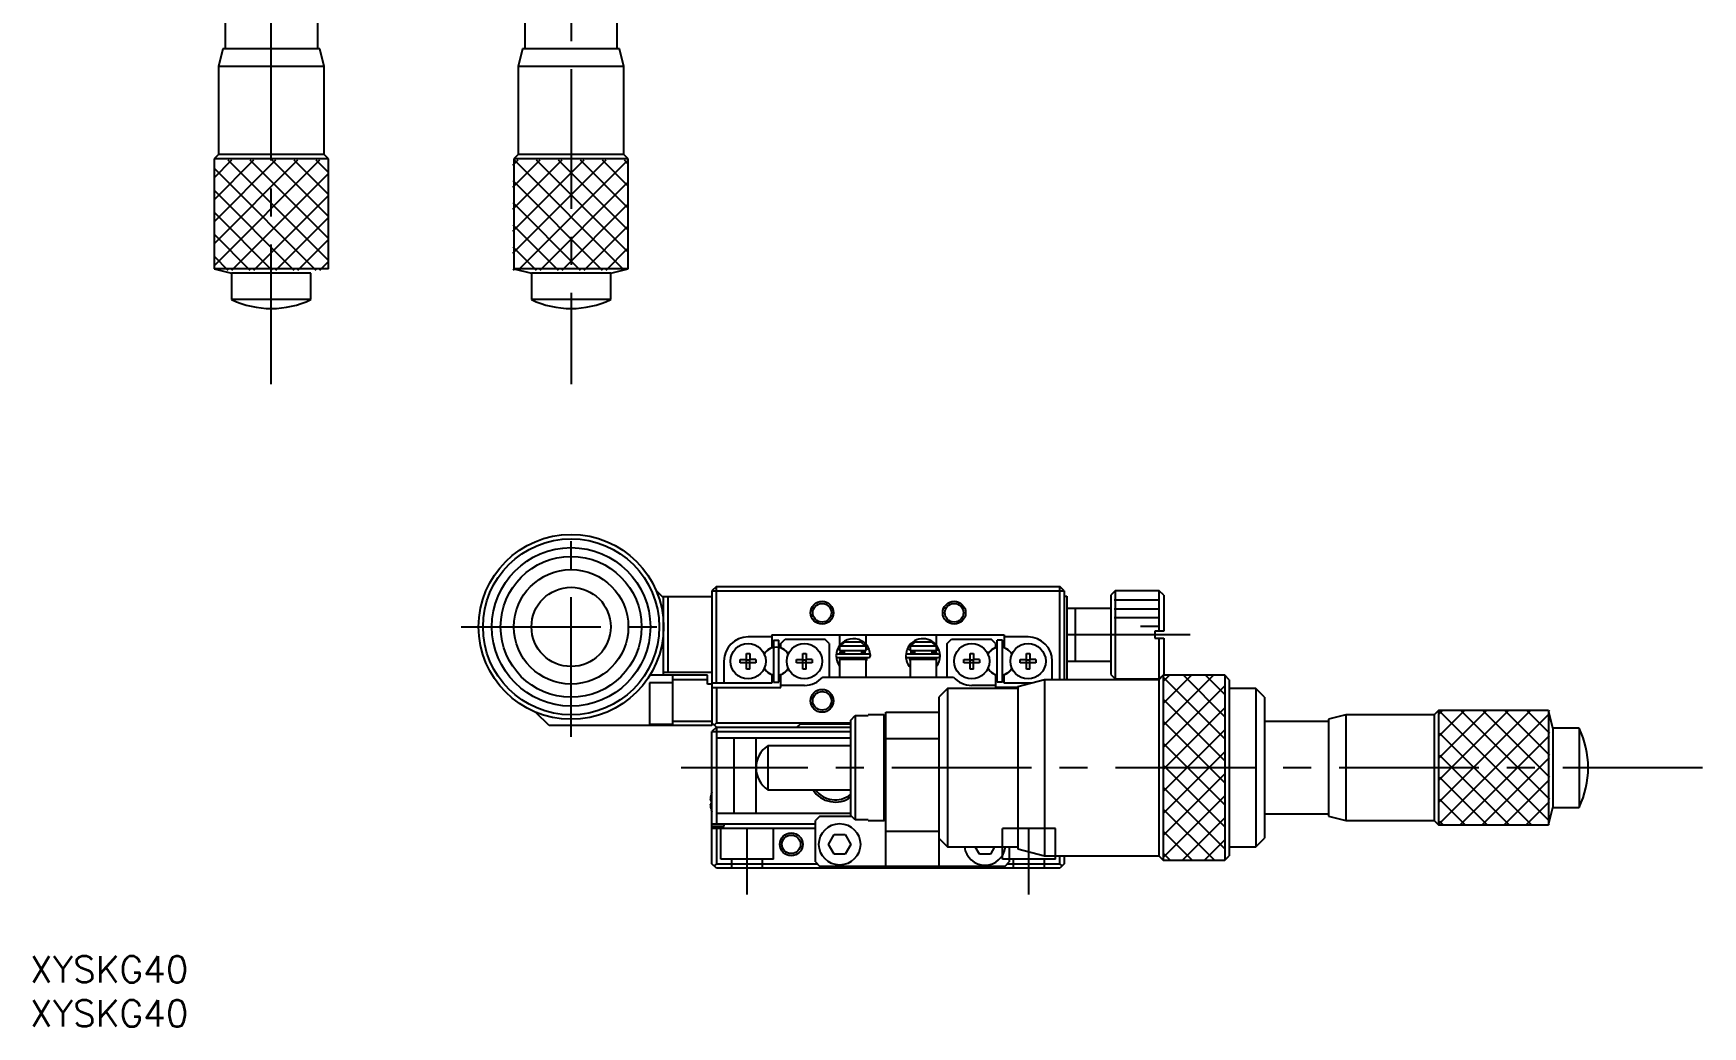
# Model space of a CAD drawing. Extents: x -3 to 367, y -8 to 251.
# Drawn here: x 0.4 to 189.9, y -8 to 104.8 of the extents above; entities that cross this region are included whole.
import ezdxf

# ---------------------------------------------------------------- set-up
doc = ezdxf.new("R2010")
doc.units = 0
doc.header["$LTSCALE"] = 0.5
doc.linetypes.add('CENTER', pattern=[50.8, 31.75, -6.35, 6.35, -6.35])
doc.linetypes.add('DASHED', pattern=[19.05, 12.7, -6.35])
for name, color, linetype in [('MSM_CENTER', 1, 'CENTER'), ('MSM_CONTINUOUS', 7, 'CONTINUOUS'), ('MSM_DASHED', 4, 'DASHED'), ('MSM_NARROW', 5, 'CONTINUOUS'), ('MSM_PART_NUMBER', 7, 'CONTINUOUS')]:
    doc.layers.add(name, color=color, linetype=linetype)
doc.styles.get("Standard").update_dxf_attribs({"font": 'txt.shx', "height": 3, "bigfont": 'bigfont.shx'})

# ---------------------------------------------------------------- blocks, each defined once
blk = doc.blocks.new('*U2')
at = {"layer": 'MSM_PART_NUMBER'}
blk.add_text('XYSKG40', height=3, dxfattribs=at).set_placement((0, -3))
blk = doc.blocks.new('*U3')
at = {"layer": 'MSM_PART_NUMBER'}
blk.add_text('XYSKG40', height=3, dxfattribs=at).set_placement((0, -8))

msp = doc.modelspace()

# ---------------------------------------------------------------- linework, layer by layer
at = {"layer": 'MSM_CENTER'}
for p, q in [((27.4, 64.95), (27.4, 176.95)), ((61.45, 176.95), (61.45, 64.95)), ((61.45, 24.9), (61.45, 49.9)), ((48.95, 37.4), (73.95, 37.4)), ((131.75, 36.5), (117.75, 36.5)), ((189.95, 21.4), (73.95, 21.4)), ((81.45, 7), (81.45, 14.5)), ((113.45, 7), (113.45, 14.5))]:
    msp.add_line(p, q, dxfattribs=at)
at = {"layer": 'MSM_CONTINUOUS'}
for p, q in [((22.15, 110.3), (22.15, 103.05)), ((32.65, 110.3), (32.65, 103.05)), ((56.2, 110.3), (56.2, 103.05)), ((66.7, 103.05), (66.7, 110.3)), ((21.9, 103.05), (21.4, 101.05)), ((32.9, 103.05), (21.9, 103.05)), ((33.4, 101.05), (32.9, 103.05)), ((55.95, 103.05), (55.45, 101.05)), ((66.95, 103.05), (55.95, 103.05)), ((67.45, 101.05), (66.95, 103.05)), ((33.4, 101.05), (21.4, 101.05)), ((21.4, 101.05), (21.4, 91.05)), ((33.4, 91.05), (33.4, 101.05)), ((67.45, 101.05), (55.45, 101.05)), ((55.45, 101.05), (55.45, 91.05)), ((67.45, 91.05), (67.45, 101.05)), ((21.4, 91.05), (20.9, 90.55)), ((33.4, 91.05), (21.4, 91.05)), ((33.9, 90.55), (33.4, 91.05)), ((55.45, 91.05), (54.95, 90.55)), ((67.45, 91.05), (55.45, 91.05)), ((67.95, 90.55), (67.45, 91.05)), ((33.9, 90.55), (20.9, 90.55)), ((20.9, 90.55), (20.9, 78.05)), ((33.9, 78.05), (33.9, 90.55)), ((67.95, 90.55), (54.95, 90.55)), ((54.95, 90.55), (54.95, 78.05)), ((67.95, 78.05), (67.95, 90.55)), ((33.9, 78.05), (20.9, 78.05)), ((20.9, 78.05), (22.9, 77.55)), ((67.95, 78.05), (54.95, 78.05)), ((54.95, 78.05), (56.95, 77.55)), ((65.95, 77.55), (67.95, 78.05)), ((31.9, 77.55), (22.9, 77.55)), ((22.9, 77.55), (22.9, 74.563167)), ((31.9, 74.563167), (31.9, 77.55)), ((65.95, 77.55), (56.95, 77.55)), ((56.95, 77.55), (56.95, 74.563167)), ((65.95, 74.563167), (65.95, 77.55)), ((31.9, 74.563167), (22.9, 74.563167)), ((65.95, 74.563167), (56.95, 74.563167)), ((77.95, 42), (77.45, 41.5)), ((77.95, 42), (116.95, 42)), ((77.95, 31), (77.95, 42)), ((117.45, 41.5), (116.95, 42)), ((116.95, 31.4), (116.95, 42)), ((71.95, 40.7), (71.09135, 41.55865)), ((77.45, 40.8), (71.85, 40.8)), ((71.95, 31.9), (71.95, 40.7)), ((72.45, 40.8), (72.45, 32.2)), ((77.45, 41.5), (77.45, 31)), ((77.45, 41.5), (117.45, 41.5)), ((117.45, 41.5), (117.45, 31.4)), ((117.45, 40.9), (117.75, 40.9)), ((117.75, 40.9), (117.75, 31.4)), ((123.25, 41.5), (122.75, 41)), ((122.75, 41), (122.75, 32)), ((123.25, 41.5), (123.25, 31.5)), ((128.25, 36.9), (128.25, 41.5)), ((128.75, 41), (128.75, 36.9)), ((122.75, 39.5), (117.75, 39.5)), ((118.75, 33.5), (118.75, 39.5)), ((84.25, 36.25), (81.55, 36.25)), ((84.25, 36.5), (110.65, 36.5)), ((84.25, 36.5), (84.25, 35.050806)), ((91.95, 36.5), (91.95, 35.291324)), ((94.95, 35.403855), (94.95, 36.5)), ((102.95, 35.290335), (102.95, 36.5)), ((110.65, 36.5), (110.65, 35.050806)), ((113.35, 36.25), (110.65, 36.25)), ((127.75, 36.9), (127.75, 36.1)), ((128.75, 36.9), (127.75, 36.9)), ((127.75, 36.1), (128.75, 36.1)), ((128.25, 31.5), (128.25, 36.1)), ((128.75, 36.1), (128.75, 32)), ((81.37, 34.386361), (81.73, 34.386361)), ((81.37, 33.68), (81.37, 34.386361)), ((81.73, 34.386361), (81.73, 33.68)), ((83.989905, 34.90064), (84.25, 35.050806)), ((84.45, 35.9), (85.05, 35.9)), ((84.45, 35.9), (84.45, 31.1)), ((85.05, 31.1), (85.05, 35.9)), ((85.25, 35.5), (85.75, 36)), ((85.25, 35.050806), (85.25, 35.5)), ((85.25, 35.050806), (85.510095, 34.90064)), ((85.75, 36), (90.25, 36)), ((87.77, 34.386361), (88.13, 34.386361)), ((87.77, 33.68), (87.77, 34.386361)), ((88.13, 34.386361), (88.13, 33.68)), ((90.75, 35.5), (90.25, 36)), ((90.75, 35.5), (90.75, 31.7)), ((91.702639, 34.870057), (91.681023, 34.81216)), ((91.717327, 34.862128), (91.702285, 34.868376)), ((91.918385, 34.757572), (91.707558, 34.87284)), ((95.246922, 34.306482), (91.746922, 34.306482)), ((91.950014, 34.745959), (91.918385, 34.757572)), ((91.95, 35.2), (91.95, 34.7)), ((94.95, 35.2), (91.95, 35.2)), ((91.95, 34.7), (94.95, 34.7)), ((91.95872, 34.306574), (92.064216, 34.700181)), ((92.004317, 35.2), (92.533485, 35.7)), ((92.065422, 34.5), (92.45, 34.5)), ((92.45, 34.7), (92.45, 34.306482)), ((92.533485, 35.7), (94.366515, 35.7)), ((94.366515, 35.7), (94.895683, 35.2)), ((94.45, 34.306482), (94.45, 34.7)), ((94.45, 34.5), (94.928326, 34.5)), ((95.052471, 34.810711), (94.949988, 34.753561)), ((94.95, 34.7), (94.95, 35.2)), ((95.286206, 34.878867), (95.052471, 34.810711)), ((95.29079, 34.870814), (95.291205, 34.870057)), ((95.445444, 34.131973), (95.311901, 34.815965)), ((99.588523, 34.817053), (99.454539, 34.130793)), ((99.60921, 34.870814), (99.608795, 34.870057)), ((99.614139, 34.87945), (99.610103, 34.870019)), ((99.613794, 34.878867), (99.847529, 34.810711)), ((103.153078, 34.306482), (99.653078, 34.306482)), ((99.847529, 34.810711), (99.950012, 34.753561)), ((99.95, 35.2), (99.95, 34.7)), ((102.95, 35.2), (99.95, 35.2)), ((99.95, 34.7), (102.95, 34.7)), ((99.97167, 34.5), (100.45, 34.5)), ((100.004317, 35.2), (100.533485, 35.7)), ((100.45, 34.7), (100.45, 34.306482)), ((100.533485, 35.7), (102.366515, 35.7)), ((102.366515, 35.7), (102.895683, 35.2)), ((102.45, 34.306482), (102.45, 34.7)), ((102.45, 34.5), (102.834574, 34.5)), ((102.835811, 34.700114), (102.941284, 34.306541)), ((102.949986, 34.745959), (102.981615, 34.757572)), ((102.95, 34.7), (102.95, 35.2)), ((102.981615, 34.757572), (103.193007, 34.874171)), ((103.182673, 34.862128), (103.197715, 34.868376)), ((103.193007, 34.874171), (103.192423, 34.878604)), ((103.218088, 34.814893), (103.197361, 34.870057)), ((104.15, 35.5), (104.65, 36)), ((104.15, 31.7), (104.15, 35.5)), ((104.65, 36), (109.15, 36)), ((106.77, 34.386361), (107.13, 34.386361)), ((106.77, 33.68), (106.77, 34.386361)), ((107.13, 34.386361), (107.13, 33.68)), ((109.65, 35.5), (109.15, 36)), ((109.65, 35.050806), (109.389905, 34.90064)), ((109.65, 35.5), (109.65, 35.050806)), ((109.849998, 31.1), (109.849998, 35.9)), ((110.45, 35.9), (109.85, 35.9)), ((110.45, 31.1), (110.45, 35.9)), ((110.65, 35.050806), (110.910095, 34.90064)), ((113.17, 34.386361), (113.53, 34.386361)), ((113.17, 33.68), (113.17, 34.386361)), ((113.53, 34.386361), (113.53, 33.68)), ((78.8, 33.5), (78.8, 31)), ((80.663639, 33.32), (80.663639, 33.68)), ((80.663639, 33.68), (81.37, 33.68)), ((81.37, 33.32), (80.663639, 33.32)), ((81.380372, 33.669628), (81.37, 33.68)), ((81.380372, 33.330372), (81.37, 33.32)), ((81.37, 32.613639), (81.37, 33.32)), ((81.73, 32.613639), (81.37, 32.613639)), ((81.380372, 33.330372), (81.380372, 33.669628)), ((81.380372, 33.669628), (81.719628, 33.669628)), ((81.719628, 33.330372), (81.380372, 33.330372)), ((81.719628, 33.669628), (81.73, 33.68)), ((81.719628, 33.669628), (81.719628, 33.330372)), ((81.719628, 33.330372), (81.73, 33.32)), ((82.436361, 33.68), (81.73, 33.68)), ((82.436361, 33.32), (81.73, 33.32)), ((81.73, 32.613639), (81.73, 33.32)), ((82.436361, 33.68), (82.436361, 33.32)), ((87.063639, 33.32), (87.063639, 33.68)), ((87.063639, 33.68), (87.77, 33.68)), ((87.77, 33.32), (87.063639, 33.32)), ((87.780372, 33.669628), (87.77, 33.68)), ((87.780372, 33.330372), (87.77, 33.32)), ((87.77, 32.613639), (87.77, 33.32)), ((88.13, 32.613639), (87.77, 32.613639)), ((87.780372, 33.330372), (87.780372, 33.669628)), ((87.780372, 33.669628), (88.119628, 33.669628)), ((88.119628, 33.330372), (87.780372, 33.330372)), ((88.119628, 33.669628), (88.13, 33.68)), ((88.119628, 33.669628), (88.119628, 33.330372)), ((88.119628, 33.330372), (88.13, 33.32)), ((88.836361, 33.68), (88.13, 33.68)), ((88.836361, 33.32), (88.13, 33.32)), ((88.13, 32.613639), (88.13, 33.32)), ((88.836361, 33.68), (88.836361, 33.32)), ((91.746922, 33.906482), (95.246922, 33.906482)), ((94.95, 33.7), (91.95, 33.7)), ((91.95, 33.7), (91.95, 31.7)), ((92.000226, 33.69991), (91.959023, 33.906478)), ((92.45, 33.906482), (92.45, 33.7)), ((94.45, 33.7), (94.45, 33.906482)), ((94.95, 31.7), (94.95, 33.7)), ((94.987084, 33.676793), (94.950439, 33.565741)), ((95.035106, 33.90646), (94.987084, 33.676793)), ((99.653078, 33.906482), (103.153078, 33.906482)), ((99.949767, 33.565189), (99.864898, 33.906431)), ((102.95, 33.7), (99.95, 33.7)), ((99.95, 33.7), (99.95, 31.7)), ((100.45, 33.906482), (100.45, 33.7)), ((102.45, 33.7), (102.45, 33.906482)), ((102.940971, 33.906428), (102.899766, 33.699881)), ((102.95, 31.7), (102.95, 33.7)), ((106.063639, 33.32), (106.063639, 33.68)), ((106.063639, 33.68), (106.77, 33.68)), ((106.77, 33.32), (106.063639, 33.32)), ((106.780372, 33.669628), (106.77, 33.68)), ((106.780372, 33.330372), (106.77, 33.32)), ((106.77, 32.613639), (106.77, 33.32)), ((107.13, 32.613639), (106.77, 32.613639)), ((106.780372, 33.330372), (106.780372, 33.669628)), ((106.780372, 33.669628), (107.119628, 33.669628)), ((107.119628, 33.330372), (106.780372, 33.330372)), ((107.119628, 33.669628), (107.13, 33.68)), ((107.119628, 33.669628), (107.119628, 33.330372)), ((107.119628, 33.330372), (107.13, 33.32)), ((107.836361, 33.68), (107.13, 33.68)), ((107.836361, 33.32), (107.13, 33.32)), ((107.13, 32.613639), (107.13, 33.32)), ((107.836361, 33.68), (107.836361, 33.32)), ((112.463639, 33.32), (112.463639, 33.68)), ((112.463639, 33.68), (113.17, 33.68)), ((113.17, 33.32), (112.463639, 33.32)), ((113.180372, 33.669628), (113.17, 33.68)), ((113.180372, 33.330372), (113.17, 33.32)), ((113.17, 32.613639), (113.17, 33.32)), ((113.53, 32.613639), (113.17, 32.613639)), ((113.180372, 33.330372), (113.180372, 33.669628)), ((113.180372, 33.669628), (113.519628, 33.669628)), ((113.519628, 33.330372), (113.180372, 33.330372)), ((113.519628, 33.669628), (113.53, 33.68)), ((113.519628, 33.669628), (113.519628, 33.330372)), ((113.519628, 33.330372), (113.53, 33.32)), ((114.236361, 33.68), (113.53, 33.68)), ((114.236361, 33.32), (113.53, 33.32)), ((113.53, 32.613639), (113.53, 33.32)), ((114.236361, 33.68), (114.236361, 33.32)), ((116.1, 31.4), (116.1, 33.5)), ((117.75, 33.5), (122.75, 33.5)), ((72.95, 31.05), (70.35, 31.05)), ((70.35, 31.05), (70.35, 26.35)), ((76.95, 31.9), (70.394272, 31.9)), ((77.45, 32.2), (71.95, 32.2)), ((72.95, 31.9), (72.95, 26.2)), ((76.95, 31.4), (72.95, 31.4)), ((76.95, 30.9), (76.95, 31.9)), ((77.45, 30.9), (76.95, 30.9)), ((84.25, 31), (77.45, 31)), ((77.45, 30.9), (77.45, 26.2)), ((77.45, 30.5), (85.25, 30.5)), ((77.95, 30.5), (77.95, 26.5)), ((84.25, 31.949194), (83.989905, 32.09936)), ((84.25, 31.949194), (84.25, 31)), ((84.45, 31.1), (85.05, 31.1)), ((85.510095, 32.09936), (85.25, 31.949194)), ((85.25, 30.5), (85.25, 31.949194)), ((87.95, 30.75), (85.25, 30.75)), ((90.029062, 31.7), (104.870938, 31.7)), ((104.2, 30.4), (103.2, 29.4)), ((104.2, 30.4), (104.2, 12.4)), ((112.2, 30.4), (104.2, 30.4)), ((109.65, 30.75), (106.95, 30.75)), ((109.389905, 32.09936), (109.65, 31.949194)), ((109.65, 31.949194), (109.65, 30.5)), ((112.2, 30.5), (109.65, 30.5)), ((110.45, 31.1), (109.85, 31.1)), ((110.910095, 32.09936), (110.65, 31.949194)), ((110.65, 31), (110.65, 31.949194)), ((113.7, 31), (110.65, 31)), ((115.2, 31.4), (112.2, 30.6)), ((112.2, 30.6), (112.2, 12.2)), ((115.2, 31.4), (115.2, 11.4)), ((128.2, 31.4), (115.2, 31.4)), ((122.75, 32), (123.25, 31.5)), ((123.25, 31.5), (128.25, 31.5)), ((128.7, 31.9), (128.2, 31.4)), ((128.2, 31.4), (128.2, 11.4)), ((128.25, 31.5), (128.75, 32)), ((128.7, 31.9), (128.7, 10.9)), ((135.7, 31.9), (128.7, 31.9)), ((135.7, 31.9), (135.7, 10.9)), ((136.2, 31.4), (135.7, 31.9)), ((136.2, 31.4), (136.2, 11.4)), ((139.2, 30.4), (136.2, 30.4)), ((139.2, 30.4), (139.2, 12.4)), ((140.2, 29.4), (139.2, 30.4)), ((103.2, 29.4), (103.2, 10.2)), ((140.2, 29.4), (140.2, 13.4)), ((58.95, 26.2), (57.464001, 27.685999)), ((72.95, 26.7), (77.45, 26.7)), ((93.2, 26.808327), (93.7, 27.31608)), ((93.2, 15.991673), (93.2, 26.808327)), ((93.7, 27.31608), (93.7, 15.48392)), ((93.7, 27.31608), (95.2, 27.31608)), ((95.2, 27.31608), (95.2, 27.4)), ((97, 27.4), (95.2, 27.4)), ((97, 15.4), (97, 27.4)), ((97.2, 27.2), (97, 27.4)), ((97.2, 27.7), (103.2, 27.7)), ((97.2, 10.2), (97.2, 27.7)), ((147.45, 26.65), (140.2, 26.65)), ((149.45, 27.4), (147.45, 26.9)), ((147.45, 26.9), (147.45, 15.9)), ((149.45, 27.4), (149.45, 15.4)), ((159.45, 27.4), (149.45, 27.4)), ((159.95, 27.9), (159.45, 27.4)), ((159.45, 27.4), (159.45, 15.4)), ((159.95, 27.9), (159.95, 14.9)), ((172.45, 27.9), (159.95, 27.9)), ((172.45, 27.9), (172.45, 14.9)), ((172.95, 25.9), (172.45, 27.9)), ((77.45, 26.2), (58.95, 26.2)), ((70.35, 26.35), (72.95, 26.35)), ((77.45, 26.5), (77.95, 26)), ((77.95, 26), (77.45, 25.5)), ((77.45, 10.5), (77.45, 25.5)), ((77.45, 25.5), (93.2, 25.5)), ((77.95, 26.5), (77.7, 26.25)), ((77.95, 26.5), (93.2, 26.5)), ((77.95, 26), (93.2, 26)), ((77.95, 26), (77.95, 15)), ((77.95, 24.8), (93.2, 24.8)), ((79.95, 24.8), (79.95, 16.2)), ((82.45, 16.2), (82.45, 24.8)), ((87.1, 26), (87.45, 26.35)), ((93.2, 26.35), (87.45, 26.35)), ((103.2, 24.7), (97.2, 24.7)), ((172.95, 25.9), (172.95, 16.9)), ((175.936833, 25.9), (172.95, 25.9)), ((175.936833, 25.9), (175.936833, 16.9)), ((83.791688, 23.9), (83.791688, 18.9)), ((93.2, 23.9), (83.791688, 23.9)), ((77.260141, 17.68), (77.380478, 17.68)), ((77.380478, 17.32), (77.260141, 17.32)), ((77.375856, 18.388616), (77.380478, 18.386361)), ((77.380478, 17.68), (77.380478, 17.32)), ((83.791688, 18.9), (93.2, 18.9)), ((77.380478, 16.613639), (77.375856, 16.611384)), ((93.2, 16.2), (77.95, 16.2)), ((89.7, 15.9), (89.2, 15.4)), ((89.2, 10.7), (89.2, 15.4)), ((89.7, 15.9), (93.290273, 15.9)), ((93.7, 15.48392), (93.2, 15.991673)), ((95.2, 15.48392), (93.7, 15.48392)), ((95.2, 15.4), (95.2, 15.48392)), ((95.2, 15.4), (97, 15.4)), ((97, 15.4), (97.2, 15.6)), ((140.2, 16.15), (147.45, 16.15)), ((147.45, 15.9), (149.45, 15.4)), ((149.45, 15.4), (159.45, 15.4)), ((159.45, 15.4), (159.95, 14.9)), ((172.45, 14.9), (172.95, 16.9)), ((172.95, 16.9), (175.936833, 16.9)), ((89.2, 15), (77.45, 15)), ((77.45, 14.75), (78.85, 14.75)), ((89.2, 14.5), (77.45, 14.5)), ((77.95, 14.5), (77.95, 10.5)), ((78.85, 14.75), (78.85, 15)), ((90.679829, 12.7), (91.314915, 13.8)), ((91.314915, 13.8), (92.585085, 13.8)), ((92.585085, 13.8), (93.220171, 12.7)), ((97.2, 14.2), (103.2, 14.2)), ((103.2, 13.4), (104.2, 12.4)), ((139.2, 12.4), (140.2, 13.4)), ((159.95, 14.9), (172.45, 14.9)), ((91.314915, 11.6), (90.679829, 12.7)), ((92.585085, 11.6), (91.314915, 11.6)), ((93.220171, 12.7), (92.585085, 11.6)), ((104.2, 12.4), (112.2, 12.4)), ((107.814915, 11.6), (107.353034, 12.4)), ((109.085085, 11.6), (107.814915, 11.6)), ((109.546966, 12.4), (109.085085, 11.6)), ((111.2, 12.4), (111.2, 10.7)), ((112.2, 12.2), (115.2, 11.4)), ((115.2, 11.4), (128.2, 11.4)), ((116.95, 10.5), (116.95, 11.4)), ((117.45, 11.4), (117.45, 10.5)), ((128.2, 11.4), (128.7, 10.9)), ((135.7, 10.9), (136.2, 11.4)), ((136.2, 12.4), (139.2, 12.4)), ((77.95, 10), (77.45, 10.5)), ((77.95, 10.5), (77.7, 10.25)), ((77.95, 10.5), (89.4, 10.5)), ((116.95, 10), (77.95, 10)), ((89.2, 10.7), (89.7, 10.2)), ((110.7, 10.2), (89.7, 10.2)), ((110.7, 10.2), (111.2, 10.7)), ((111, 10.5), (116.95, 10.5)), ((117.2, 10.25), (116.95, 10.5)), ((117.45, 10.5), (116.95, 10)), ((128.7, 10.9), (135.7, 10.9))]:
    msp.add_line(p, q, dxfattribs=at)
for centre, radius in [((61.45, 37.4), 10.5), ((61.45, 37.4), 10), ((61.45, 37.4), 9), ((61.45, 37.4), 8), ((61.45, 37.4), 6.5), ((61.45, 37.4), 4.5), ((89.95, 39), 1.0565), ((104.95, 39), 1.0565), ((81.55, 33.5), 2), ((87.95, 33.5), 2), ((106.95, 33.5), 2), ((113.35, 33.5), 2), ((89.95, 29), 1.0565), ((86.45, 12.7), 1.0565), ((91.95, 12.7), 2.35)]:
    msp.add_circle(centre, radius, dxfattribs=at)
for centre, radius, start, end in [((27.4, 84.05), 10.5, 244.623066, 295.376934), ((61.45, 84.05), 10.5, 244.623066, 295.376934), ((81.55, 33.5), 2.75, 90, 180), ((93.497068, 34.106084), 1.948849, 23.070586, 179.197143), ((101.403076, 34.106477), 1.948828, 35.527392, 156.941699), ((113.35, 33.5), 2.75, 0, 90), ((84.864905, 33.385095), 1.75, 120, 148.118467), ((84.750001, 33.5), 1.5875, 30.433263, 149.566818), ((84.635095, 33.385095), 1.75, 31.881533, 60), ((91.746922, 34.106482), 0.2, 90, 270), ((95.246922, 34.106482), 0.2, 270, 90), ((99.653078, 34.106482), 0.2, 90, 270), ((101.397306, 34.104814), 1.95449, 0.807853, 35.46878), ((103.153078, 34.106482), 0.2, 270, 90), ((110.264905, 33.385095), 1.75, 120, 148.118467), ((110.149999, 33.5), 1.5875, 100.893116, 149.566737), ((110.149999, 33.5), 1.5875, 30.433182, 79.106976), ((110.035095, 33.385095), 1.75, 31.881533, 60), ((84.864905, 33.614905), 1.75, 211.881533, 240), ((84.750001, 33.5), 1.5875, 210.433182, 259.106824), ((84.750001, 33.5), 1.5875, 280.893026, 329.566737), ((84.635095, 33.614905), 1.75, 300, 328.118467), ((93.492089, 34.105165), 1.943782, 180.705553, 217.486733), ((101.407205, 34.108304), 1.952902, 180.843124, 221.731914), ((101.405904, 34.105851), 1.945793, 322.533808, 359.180643), ((110.264905, 33.614905), 1.75, 211.881533, 240), ((110.149999, 33.5), 1.5875, 210.433263, 259.106937), ((110.149999, 33.5), 1.5875, 280.89309, 329.566818), ((110.035095, 33.614905), 1.75, 300, 328.118467), ((87.95, 33.5), 2.75, 270, 319.114807), ((106.95, 33.5), 2.75, 220.885193, 270), ((166.45, 21.4), 10.5, 334.623066, 25.376934), ((85.45, 21.4), 3, 123.55731, 236.44269), ((80.45, 17.5), 3.194933, 163.893288, 176.770291), ((80.45, 17.5), 3.194933, 183.229709, 196.106712), ((80.45, 17.5), 3.2, 159.635865, 163.877467), ((91.45, 20.5), 3, 212.216513, 306.315488), ((91.45, 20.5), 2.75, 215.562143, 308.564918), ((80.45, 17.5), 3.2, 196.122533, 200.364135), ((108.45, 12.7), 2.35, 187.334369, 352.665631)]:
    msp.add_arc(centre, radius, start, end, dxfattribs=at)
at = {"layer": 'MSM_DASHED'}
for p, q in [((78.45, 11), (78.45, 14.5)), ((84.45, 11), (84.45, 14.5)), ((110.45, 11), (110.45, 14.5)), ((116.45, 14.5), (110.45, 14.5)), ((116.45, 11), (116.45, 14.5)), ((84.45, 11), (78.45, 11)), ((79.7, 10), (79.7, 11)), ((83.2, 10), (83.2, 11)), ((116.45, 11), (110.45, 11)), ((111.7, 10), (111.7, 11)), ((115.2, 10), (115.2, 11))]:
    msp.add_line(p, q, dxfattribs=at)
at = {"layer": 'MSM_NARROW'}
for p, q in [((20.9, 88.4), (22.925, 90.425)), ((20.9, 85.9), (25.425, 90.425)), ((20.9, 83.4), (27.925, 90.425)), ((20.9, 80.9), (30.425, 90.425)), ((20.9, 78.4), (32.925, 90.425)), ((20.9, 89.5), (21.45, 88.95)), ((22.475, 90.425), (33.9, 79)), ((24.975, 90.425), (33.9, 81.5)), ((27.475, 90.425), (33.9, 84)), ((29.975, 90.425), (33.9, 86.5)), ((32.475, 90.425), (33.9, 89)), ((54.825, 89.825), (55.425, 90.425)), ((54.825, 87.325), (57.925, 90.425)), ((54.825, 84.825), (60.425, 90.425)), ((54.825, 82.325), (62.925, 90.425)), ((54.825, 79.825), (65.425, 90.425)), ((54.975, 90.425), (67.475, 77.925)), ((55.425, 77.925), (67.825, 90.325)), ((57.475, 90.425), (67.825, 80.075)), ((59.975, 90.425), (67.825, 82.575)), ((62.475, 90.425), (67.825, 85.075)), ((64.975, 90.425), (67.825, 87.575)), ((67.475, 90.425), (67.825, 90.075)), ((21.45, 88.95), (32.475, 77.925)), ((22.925, 77.925), (33.9, 88.9)), ((54.825, 88.075), (64.975, 77.925)), ((57.925, 77.925), (67.825, 87.825)), ((20.9, 87), (29.975, 77.925)), ((25.425, 77.925), (33.9, 86.4)), ((54.825, 85.575), (62.475, 77.925)), ((60.425, 77.925), (67.825, 85.325)), ((20.9, 84.5), (27.475, 77.925)), ((27.925, 77.925), (33.9, 83.9)), ((20.9, 82), (24.975, 77.925)), ((54.825, 83.075), (59.975, 77.925)), ((62.925, 77.925), (67.825, 82.825)), ((30.425, 77.925), (33.9, 81.4)), ((54.825, 80.575), (57.475, 77.925)), ((65.425, 77.925), (67.825, 80.325)), ((20.9, 79.5), (22.475, 77.925)), ((32.925, 77.925), (33.9, 78.9)), ((54.825, 78.075), (54.975, 77.925)), ((128.125, 40.425), (123.125, 40.425)), ((128.25, 41.5), (123.25, 41.5)), ((128.75, 41), (128.25, 41.5)), ((128.125, 39.425), (123.125, 39.425)), ((128.125, 38.425), (123.125, 38.425)), ((128.125, 37.425), (126.125, 37.425)), ((128.7, 31.2), (129.4, 31.9)), ((128.7, 28.7), (131.9, 31.9)), ((128.7, 26.2), (134.4, 31.9)), ((128.7, 31.7), (135.7, 24.7)), ((128.7, 23.7), (135.7, 30.7)), ((131, 31.9), (135.7, 27.2)), ((133.5, 31.9), (135.7, 29.7)), ((128.7, 29.2), (135.7, 22.2)), ((128.7, 21.2), (135.7, 28.2)), ((128.7, 26.7), (135.7, 19.7)), ((160.075, 27.575), (160.4, 27.9)), ((160.075, 25.075), (162.9, 27.9)), ((160.075, 22.575), (165.4, 27.9)), ((160.075, 20.075), (167.9, 27.9)), ((160.075, 17.575), (170.4, 27.9)), ((160.075, 27.825), (172.575, 15.325)), ((160.075, 15.075), (172.575, 27.575)), ((162.5, 27.9), (172.575, 17.825)), ((165, 27.9), (172.575, 20.325)), ((167.5, 27.9), (172.575, 22.825)), ((170, 27.9), (172.575, 25.325)), ((172.5, 27.9), (172.575, 27.825)), ((128.7, 18.7), (135.7, 25.7)), ((160.075, 25.325), (170.5, 14.9)), ((162.4, 14.9), (172.575, 25.075)), ((128.7, 24.2), (135.7, 17.2)), ((128.7, 16.2), (135.7, 23.2)), ((160.075, 22.825), (168, 14.9)), ((128.7, 21.7), (135.7, 14.7)), ((164.9, 14.9), (172.575, 22.575)), ((128.7, 13.7), (135.7, 20.7)), ((128.7, 19.2), (135.7, 12.2)), ((160.075, 20.325), (165.5, 14.9)), ((167.4, 14.9), (172.575, 20.075)), ((128.7, 11.2), (135.7, 18.2)), ((160.075, 17.825), (163, 14.9)), ((169.9, 14.9), (172.575, 17.575)), ((128.7, 16.7), (134.5, 10.9)), ((130.9, 10.9), (135.7, 15.7)), ((160.075, 15.325), (160.5, 14.9)), ((128.7, 14.2), (132, 10.9)), ((172.4, 14.9), (172.575, 15.075)), ((128.7, 11.7), (129.5, 10.9)), ((133.4, 10.9), (135.7, 13.2))]:
    msp.add_line(p, q, dxfattribs=at)
for centre in [(89.95, 39), (104.95, 39), (89.95, 29), (86.45, 12.7)]:
    msp.add_circle(centre, 1.3, dxfattribs=at)

# ---------------------------------------------------------------- block references
at = {"layer": 'MSM_CONTINUOUS'}
for name in ['*U2', '*U3']:
    msp.add_blockref(name, (0, 0), dxfattribs=at)

doc.saveas('drawing.dxf')
